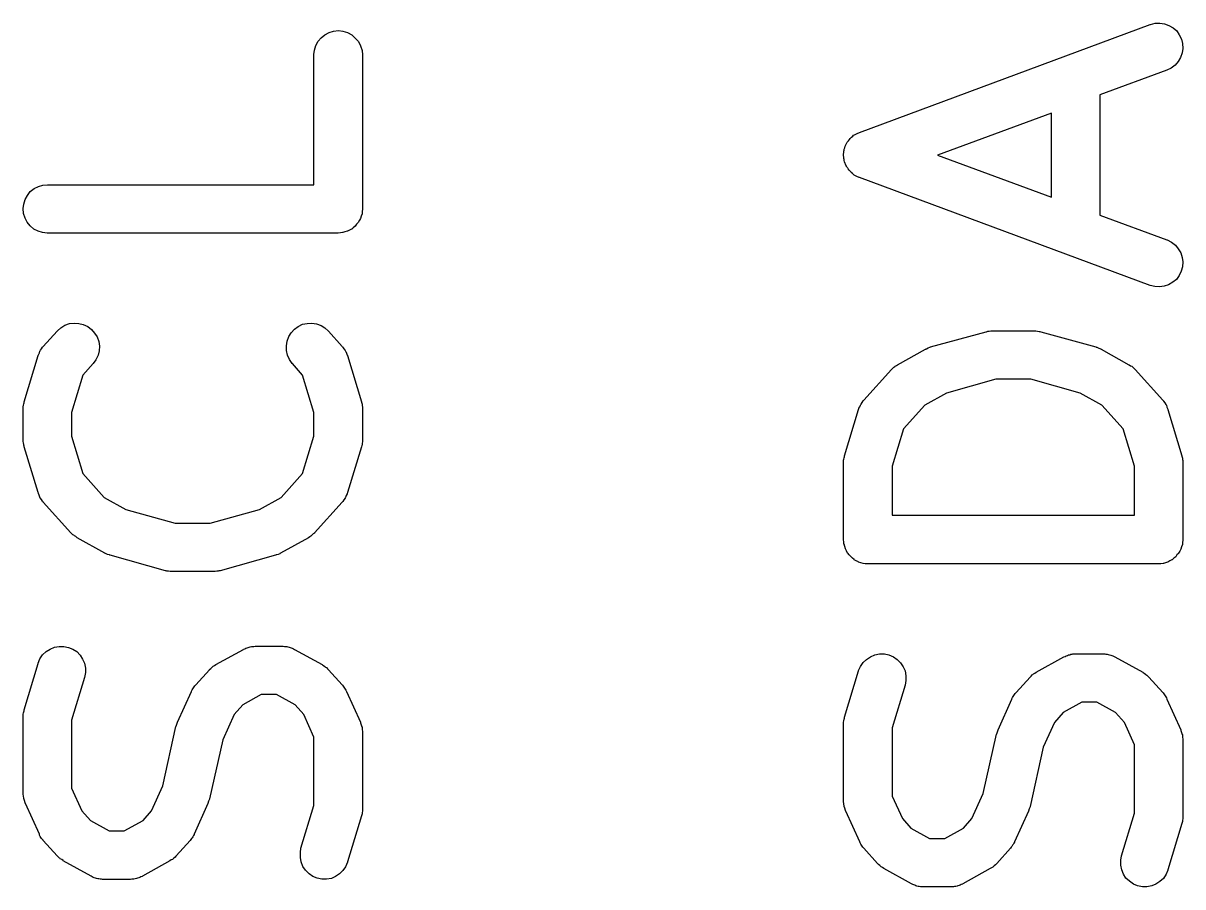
# Model space of a CAD drawing. Extents: x 195.1 to 235.6, y -142.5 to -103.4.
# Drawn here: x 225.892 to 229.482, y -106.165 to -103.492 of the extents above; entities that cross this region are included whole.
import ezdxf

# ---------------------------------------------------------------- set-up
doc = ezdxf.new("R2010")
doc.units = 0
doc.layers.add('BLACK', color=7, linetype='CONTINUOUS')

msp = doc.modelspace()

# ---------------------------------------------------------------- linework, layer by layer
at = {"layer": 'BLACK', "linetype": 'CONTINUOUS'}
for p, q in [((228.481, -103.83), (229.381, -103.496)), ((229.381, -103.496), (229.382, -103.496)), ((229.382, -103.496), (229.396, -103.492)), ((229.396, -103.492), (229.411, -103.492)), ((229.411, -103.492), (229.425, -103.494)), ((229.425, -103.494), (229.439, -103.499)), ((229.439, -103.499), (229.452, -103.506)), ((226.815, -103.537), (226.826, -103.528)), ((226.826, -103.528), (226.839, -103.521)), ((226.839, -103.521), (226.853, -103.517)), ((226.853, -103.517), (226.868, -103.515)), ((226.868, -103.515), (226.882, -103.517)), ((226.882, -103.517), (226.896, -103.521)), ((226.896, -103.521), (226.909, -103.528)), ((226.909, -103.528), (226.92, -103.538)), ((229.452, -103.506), (229.463, -103.516)), ((229.463, -103.516), (229.471, -103.528)), ((229.471, -103.528), (229.478, -103.541)), ((226.794, -103.575), (226.798, -103.561)), ((226.798, -103.561), (226.805, -103.548)), ((226.805, -103.548), (226.815, -103.537)), ((226.92, -103.538), (226.93, -103.549)), ((226.93, -103.549), (226.936, -103.562)), ((226.936, -103.562), (226.941, -103.576)), ((229.478, -103.541), (229.481, -103.555)), ((229.482, -103.57), (229.48, -103.584)), ((229.481, -103.555), (229.482, -103.57)), ((226.792, -103.589), (226.794, -103.575)), ((226.792, -103.59), (226.792, -103.589)), ((226.792, -103.992), (226.792, -103.59)), ((226.941, -103.576), (226.942, -103.59)), ((226.942, -103.59), (226.942, -104.067)), ((229.475, -103.598), (229.468, -103.611)), ((229.48, -103.584), (229.475, -103.598)), ((229.433, -103.637), (229.225, -103.714)), ((229.446, -103.631), (229.433, -103.637)), ((229.458, -103.622), (229.446, -103.631)), ((229.468, -103.611), (229.458, -103.622)), ((229.225, -103.714), (229.225, -104.086)), ((229.075, -103.77), (228.723, -103.9)), ((229.075, -104.03), (229.075, -103.77)), ((228.443, -103.86), (228.445, -103.858)), ((228.445, -103.858), (228.447, -103.856)), ((228.447, -103.856), (228.45, -103.852)), ((228.45, -103.852), (228.452, -103.849)), ((228.452, -103.849), (228.454, -103.847)), ((228.454, -103.847), (228.456, -103.845)), ((228.456, -103.845), (228.46, -103.842)), ((228.46, -103.842), (228.463, -103.839)), ((228.463, -103.839), (228.466, -103.838)), ((228.466, -103.838), (228.468, -103.836)), ((228.468, -103.836), (228.472, -103.834)), ((228.472, -103.834), (228.476, -103.832)), ((228.476, -103.832), (228.479, -103.831)), ((228.479, -103.831), (228.481, -103.83)), ((228.432, -103.897), (228.433, -103.892)), ((228.433, -103.888), (228.434, -103.885)), ((228.433, -103.892), (228.433, -103.888)), ((228.434, -103.882), (228.436, -103.878)), ((228.434, -103.885), (228.434, -103.882)), ((228.436, -103.878), (228.437, -103.873)), ((228.437, -103.873), (228.438, -103.871)), ((228.438, -103.871), (228.439, -103.868)), ((228.439, -103.868), (228.441, -103.864)), ((228.441, -103.864), (228.443, -103.86)), ((228.432, -103.899), (228.432, -103.897)), ((228.432, -103.902), (228.432, -103.899)), ((228.433, -103.907), (228.432, -103.902)), ((228.433, -103.911), (228.433, -103.907)), ((228.434, -103.914), (228.433, -103.911)), ((228.434, -103.917), (228.434, -103.914)), ((228.435, -103.921), (228.434, -103.917)), ((228.437, -103.926), (228.435, -103.921)), ((228.438, -103.928), (228.437, -103.926)), ((228.439, -103.931), (228.438, -103.928)), ((228.723, -103.9), (229.075, -104.03)), ((228.441, -103.935), (228.439, -103.931)), ((228.443, -103.939), (228.441, -103.935)), ((228.445, -103.941), (228.443, -103.939)), ((228.446, -103.943), (228.445, -103.941)), ((228.449, -103.947), (228.446, -103.943)), ((228.452, -103.95), (228.449, -103.947)), ((228.454, -103.952), (228.452, -103.95)), ((228.455, -103.954), (228.454, -103.952)), ((228.459, -103.957), (228.455, -103.954)), ((228.463, -103.96), (228.459, -103.957)), ((228.465, -103.962), (228.463, -103.96)), ((228.467, -103.963), (228.465, -103.962)), ((228.471, -103.965), (228.467, -103.963)), ((228.475, -103.968), (228.471, -103.965)), ((225.926, -104.004), (225.939, -103.997)), ((225.939, -103.997), (225.953, -103.993)), ((225.953, -103.993), (225.967, -103.992)), ((225.967, -103.992), (226.792, -103.992)), ((228.478, -103.969), (228.475, -103.968)), ((228.48, -103.97), (228.478, -103.969)), ((228.481, -103.97), (228.48, -103.97)), ((229.381, -104.304), (228.481, -103.97)), ((225.894, -104.052), (225.898, -104.038)), ((225.898, -104.038), (225.905, -104.025)), ((225.905, -104.025), (225.914, -104.013)), ((225.914, -104.013), (225.926, -104.004)), ((225.892, -104.066), (225.894, -104.052)), ((225.893, -104.081), (225.892, -104.066)), ((226.942, -104.068), (226.941, -104.075)), ((226.942, -104.067), (226.942, -104.067)), ((226.942, -104.067), (226.942, -104.067)), ((226.942, -104.067), (226.942, -104.067)), ((226.942, -104.067), (226.942, -104.068)), ((225.898, -104.095), (225.893, -104.081)), ((225.904, -104.108), (225.898, -104.095)), ((225.914, -104.119), (225.904, -104.108)), ((226.929, -104.109), (226.924, -104.114)), ((226.933, -104.102), (226.929, -104.109)), ((226.929, -104.109), (226.929, -104.109)), ((226.929, -104.109), (226.929, -104.109)), ((226.936, -104.096), (226.933, -104.102)), ((226.938, -104.089), (226.936, -104.096)), ((226.936, -104.096), (226.936, -104.096)), ((226.936, -104.096), (226.936, -104.096)), ((226.941, -104.082), (226.938, -104.089)), ((226.941, -104.075), (226.941, -104.082)), ((226.941, -104.082), (226.941, -104.082)), ((226.941, -104.082), (226.941, -104.082)), ((229.225, -104.086), (229.433, -104.163)), ((225.925, -104.129), (225.914, -104.119)), ((225.938, -104.136), (225.925, -104.129)), ((225.952, -104.14), (225.938, -104.136)), ((225.966, -104.142), (225.952, -104.14)), ((225.967, -104.142), (225.966, -104.142)), ((226.867, -104.142), (225.967, -104.142)), ((226.874, -104.141), (226.867, -104.142)), ((226.881, -104.14), (226.874, -104.141)), ((226.882, -104.14), (226.881, -104.14)), ((226.881, -104.14), (226.881, -104.14)), ((226.888, -104.138), (226.882, -104.14)), ((226.895, -104.136), (226.888, -104.138)), ((226.896, -104.136), (226.895, -104.136)), ((226.895, -104.136), (226.895, -104.136)), ((226.902, -104.133), (226.896, -104.136)), ((226.908, -104.129), (226.902, -104.133)), ((226.909, -104.129), (226.908, -104.129)), ((226.908, -104.129), (226.908, -104.129)), ((226.914, -104.125), (226.909, -104.129)), ((226.92, -104.12), (226.914, -104.125)), ((226.924, -104.114), (226.92, -104.12)), ((226.92, -104.12), (226.92, -104.12)), ((226.92, -104.12), (226.92, -104.12)), ((229.433, -104.163), (229.434, -104.163)), ((229.434, -104.163), (229.447, -104.17)), ((229.447, -104.17), (229.459, -104.179)), ((229.459, -104.179), (229.468, -104.19)), ((229.468, -104.19), (229.476, -104.203)), ((229.476, -104.203), (229.48, -104.217)), ((229.48, -104.217), (229.482, -104.231)), ((229.481, -104.246), (229.477, -104.26)), ((229.482, -104.231), (229.481, -104.246)), ((229.462, -104.285), (229.451, -104.294)), ((229.471, -104.273), (229.462, -104.285)), ((229.477, -104.26), (229.471, -104.273)), ((229.395, -104.307), (229.381, -104.304)), ((229.41, -104.308), (229.395, -104.307)), ((229.424, -104.306), (229.41, -104.308)), ((229.438, -104.302), (229.424, -104.306)), ((229.451, -104.294), (229.438, -104.302)), ((226.009, -104.435), (226.021, -104.427)), ((226.021, -104.427), (226.035, -104.422)), ((226.035, -104.422), (226.05, -104.42)), ((226.05, -104.42), (226.064, -104.421)), ((226.064, -104.421), (226.078, -104.425)), ((226.078, -104.425), (226.092, -104.431)), ((226.092, -104.431), (226.103, -104.44)), ((226.732, -104.439), (226.743, -104.431)), ((226.743, -104.431), (226.757, -104.424)), ((226.757, -104.424), (226.771, -104.421)), ((226.771, -104.421), (226.786, -104.42)), ((226.786, -104.42), (226.8, -104.423)), ((226.8, -104.423), (226.814, -104.428)), ((226.814, -104.428), (226.826, -104.435)), ((225.954, -104.493), (225.997, -104.445)), ((225.997, -104.445), (225.998, -104.444)), ((225.998, -104.444), (226.009, -104.435)), ((226.103, -104.44), (226.113, -104.451)), ((226.113, -104.451), (226.121, -104.463)), ((226.121, -104.463), (226.126, -104.477)), ((226.709, -104.476), (226.714, -104.462)), ((226.714, -104.462), (226.722, -104.45)), ((226.722, -104.45), (226.732, -104.439)), ((226.826, -104.435), (226.837, -104.445)), ((226.837, -104.445), (226.88, -104.493)), ((228.701, -104.494), (228.873, -104.447)), ((228.873, -104.447), (228.874, -104.447)), ((228.874, -104.447), (228.876, -104.446)), ((228.876, -104.446), (228.878, -104.445)), ((228.878, -104.445), (228.883, -104.445)), ((228.883, -104.445), (228.888, -104.444)), ((228.888, -104.444), (228.891, -104.444)), ((228.891, -104.444), (228.893, -104.444)), ((228.893, -104.444), (229.021, -104.444)), ((229.021, -104.444), (229.022, -104.444)), ((229.022, -104.444), (229.025, -104.444)), ((229.025, -104.444), (229.027, -104.444)), ((229.027, -104.444), (229.032, -104.445)), ((229.032, -104.445), (229.037, -104.446)), ((229.037, -104.446), (229.039, -104.446)), ((229.039, -104.446), (229.042, -104.447)), ((229.042, -104.447), (229.213, -104.494)), ((225.945, -104.506), (225.946, -104.504)), ((225.946, -104.504), (225.949, -104.5)), ((225.949, -104.5), (225.952, -104.495)), ((225.952, -104.495), (225.953, -104.494)), ((225.953, -104.494), (225.954, -104.493)), ((226.126, -104.477), (226.128, -104.492)), ((226.128, -104.492), (226.127, -104.506)), ((226.707, -104.491), (226.709, -104.476)), ((226.707, -104.505), (226.707, -104.491)), ((226.88, -104.493), (226.881, -104.493)), ((226.881, -104.493), (226.882, -104.495)), ((226.882, -104.495), (226.882, -104.496)), ((226.882, -104.496), (226.886, -104.501)), ((226.886, -104.501), (226.889, -104.505)), ((228.599, -104.549), (228.685, -104.501)), ((228.685, -104.501), (228.686, -104.501)), ((228.686, -104.501), (228.687, -104.5)), ((228.687, -104.5), (228.688, -104.5)), ((228.688, -104.5), (228.694, -104.497)), ((228.694, -104.497), (228.699, -104.495)), ((228.699, -104.495), (228.7, -104.495)), ((228.7, -104.495), (228.701, -104.494)), ((229.213, -104.494), (229.214, -104.495)), ((229.214, -104.495), (229.215, -104.495)), ((229.215, -104.495), (229.216, -104.495)), ((229.216, -104.495), (229.222, -104.498)), ((229.222, -104.498), (229.228, -104.5)), ((229.228, -104.5), (229.228, -104.501)), ((229.228, -104.501), (229.229, -104.501)), ((229.229, -104.501), (229.315, -104.549)), ((225.895, -104.664), (225.938, -104.521)), ((225.938, -104.52), (225.939, -104.519)), ((225.938, -104.521), (225.938, -104.52)), ((225.939, -104.518), (225.942, -104.512)), ((225.939, -104.519), (225.939, -104.518)), ((225.942, -104.512), (225.944, -104.507)), ((225.944, -104.507), (225.945, -104.506)), ((226.117, -104.534), (226.109, -104.545)), ((226.124, -104.52), (226.117, -104.534)), ((226.127, -104.506), (226.124, -104.52)), ((226.71, -104.519), (226.707, -104.505)), ((226.716, -104.533), (226.71, -104.519)), ((226.725, -104.545), (226.716, -104.533)), ((226.889, -104.505), (226.89, -104.507)), ((226.89, -104.507), (226.891, -104.508)), ((226.891, -104.508), (226.893, -104.513)), ((226.893, -104.513), (226.895, -104.519)), ((226.895, -104.519), (226.896, -104.52)), ((226.896, -104.52), (226.896, -104.521)), ((226.896, -104.521), (226.939, -104.664)), ((226.109, -104.545), (226.077, -104.581)), ((226.726, -104.545), (226.725, -104.545)), ((226.757, -104.581), (226.726, -104.545)), ((228.494, -104.659), (228.58, -104.564)), ((228.58, -104.564), (228.581, -104.563)), ((228.581, -104.563), (228.584, -104.56)), ((228.584, -104.56), (228.587, -104.557)), ((228.587, -104.557), (228.59, -104.555)), ((228.59, -104.555), (228.592, -104.554)), ((228.592, -104.554), (228.596, -104.551)), ((228.596, -104.551), (228.599, -104.549)), ((229.315, -104.549), (229.316, -104.549)), ((229.316, -104.549), (229.32, -104.552)), ((229.32, -104.552), (229.324, -104.554)), ((229.324, -104.554), (229.326, -104.556)), ((229.326, -104.556), (229.328, -104.558)), ((229.328, -104.558), (229.331, -104.561)), ((229.331, -104.561), (229.334, -104.564)), ((229.334, -104.564), (229.42, -104.659)), ((226.077, -104.581), (226.042, -104.697)), ((226.792, -104.697), (226.757, -104.581)), ((228.903, -104.594), (228.75, -104.637)), ((229.011, -104.594), (228.903, -104.594)), ((229.164, -104.637), (229.011, -104.594)), ((228.75, -104.637), (228.683, -104.674)), ((229.231, -104.674), (229.164, -104.637)), ((225.892, -104.679), (225.893, -104.674)), ((225.892, -104.682), (225.892, -104.679)), ((225.892, -104.685), (225.892, -104.682)), ((225.893, -104.674), (225.894, -104.67)), ((225.894, -104.67), (225.895, -104.667)), ((225.895, -104.667), (225.895, -104.664)), ((226.939, -104.664), (226.939, -104.665)), ((226.939, -104.665), (226.94, -104.668)), ((226.94, -104.668), (226.941, -104.671)), ((226.941, -104.671), (226.941, -104.675)), ((226.941, -104.675), (226.942, -104.68)), ((226.942, -104.68), (226.942, -104.683)), ((226.942, -104.683), (226.942, -104.686)), ((228.479, -104.684), (228.482, -104.679)), ((228.479, -104.686), (228.479, -104.684)), ((228.482, -104.679), (228.484, -104.674)), ((228.484, -104.674), (228.485, -104.672)), ((228.485, -104.672), (228.486, -104.671)), ((228.486, -104.671), (228.489, -104.666)), ((228.489, -104.666), (228.492, -104.661)), ((228.492, -104.661), (228.493, -104.66)), ((228.493, -104.66), (228.494, -104.659)), ((228.683, -104.674), (228.617, -104.747)), ((229.297, -104.747), (229.231, -104.674)), ((229.42, -104.659), (229.421, -104.66)), ((229.421, -104.66), (229.422, -104.661)), ((229.422, -104.661), (229.422, -104.662)), ((229.422, -104.662), (229.426, -104.667)), ((229.426, -104.667), (229.429, -104.672)), ((229.429, -104.672), (229.43, -104.673)), ((229.43, -104.673), (229.431, -104.674)), ((229.431, -104.674), (229.433, -104.68)), ((229.433, -104.68), (229.435, -104.685)), ((225.892, -104.686), (225.892, -104.685)), ((225.892, -104.781), (225.892, -104.686)), ((226.042, -104.697), (226.042, -104.77)), ((226.792, -104.77), (226.792, -104.697)), ((226.942, -104.686), (226.942, -104.781)), ((228.435, -104.831), (228.478, -104.688)), ((228.478, -104.687), (228.479, -104.686)), ((228.478, -104.688), (228.478, -104.687)), ((229.435, -104.685), (229.436, -104.687)), ((229.436, -104.687), (229.436, -104.688)), ((229.436, -104.688), (229.479, -104.831)), ((228.617, -104.747), (228.582, -104.863)), ((229.332, -104.863), (229.297, -104.747)), ((225.892, -104.784), (225.892, -104.781)), ((225.892, -104.787), (225.892, -104.784)), ((225.893, -104.791), (225.892, -104.787)), ((225.894, -104.796), (225.893, -104.791)), ((226.042, -104.77), (226.077, -104.886)), ((226.757, -104.886), (226.792, -104.77)), ((226.942, -104.788), (226.941, -104.792)), ((226.941, -104.792), (226.941, -104.797)), ((226.942, -104.781), (226.942, -104.782)), ((226.942, -104.782), (226.942, -104.785)), ((226.942, -104.785), (226.942, -104.788)), ((225.894, -104.798), (225.894, -104.796)), ((225.895, -104.801), (225.894, -104.798)), ((225.895, -104.803), (225.895, -104.801)), ((225.938, -104.945), (225.895, -104.803)), ((226.939, -104.803), (226.896, -104.945)), ((226.94, -104.799), (226.939, -104.803)), ((226.941, -104.797), (226.94, -104.799)), ((228.432, -104.845), (228.433, -104.841)), ((228.432, -104.848), (228.432, -104.845)), ((228.432, -104.851), (228.432, -104.848)), ((228.432, -104.852), (228.432, -104.851)), ((228.432, -105.09), (228.432, -104.852)), ((228.433, -104.841), (228.434, -104.837)), ((228.434, -104.837), (228.435, -104.834)), ((228.435, -104.834), (228.435, -104.831)), ((228.582, -104.863), (228.582, -105.015)), ((229.332, -105.015), (229.332, -104.863)), ((229.479, -104.831), (229.479, -104.832)), ((229.479, -104.832), (229.48, -104.835)), ((229.48, -104.835), (229.481, -104.838)), ((229.481, -104.838), (229.481, -104.842)), ((229.481, -104.842), (229.482, -104.846)), ((229.482, -104.846), (229.482, -104.849)), ((229.482, -104.849), (229.482, -104.852)), ((229.482, -104.852), (229.482, -105.09)), ((226.077, -104.886), (226.143, -104.96)), ((226.691, -104.96), (226.757, -104.886)), ((225.939, -104.947), (225.938, -104.945)), ((225.939, -104.948), (225.939, -104.947)), ((225.941, -104.953), (225.939, -104.948)), ((225.944, -104.959), (225.941, -104.953)), ((225.944, -104.96), (225.944, -104.959)), ((225.945, -104.961), (225.944, -104.96)), ((225.949, -104.966), (225.945, -104.961)), ((225.952, -104.971), (225.949, -104.966)), ((225.953, -104.972), (225.952, -104.971)), ((226.143, -104.96), (226.21, -104.997)), ((226.624, -104.997), (226.691, -104.96)), ((226.885, -104.967), (226.882, -104.972)), ((226.889, -104.962), (226.885, -104.967)), ((226.89, -104.96), (226.889, -104.961)), ((226.889, -104.961), (226.889, -104.962)), ((226.892, -104.954), (226.89, -104.96)), ((226.895, -104.949), (226.892, -104.954)), ((226.896, -104.946), (226.895, -104.948)), ((226.895, -104.948), (226.895, -104.949)), ((226.896, -104.945), (226.896, -104.946)), ((225.954, -104.973), (225.953, -104.972)), ((225.954, -104.974), (225.954, -104.973)), ((226.04, -105.069), (225.954, -104.974)), ((226.21, -104.997), (226.363, -105.039)), ((226.471, -105.039), (226.624, -104.997)), ((226.88, -104.974), (226.794, -105.069)), ((226.881, -104.973), (226.88, -104.974)), ((226.882, -104.972), (226.881, -104.973)), ((226.363, -105.039), (226.471, -105.039)), ((228.582, -105.015), (229.332, -105.015)), ((226.043, -105.072), (226.04, -105.069)), ((226.046, -105.076), (226.043, -105.072)), ((226.049, -105.077), (226.046, -105.076)), ((226.051, -105.079), (226.049, -105.077)), ((226.055, -105.081), (226.051, -105.079)), ((226.785, -105.078), (226.783, -105.08)), ((226.787, -105.076), (226.785, -105.078)), ((226.79, -105.073), (226.787, -105.076)), ((226.794, -105.07), (226.79, -105.073)), ((226.794, -105.069), (226.794, -105.07)), ((226.058, -105.084), (226.055, -105.081)), ((226.059, -105.085), (226.058, -105.084)), ((226.145, -105.132), (226.059, -105.085)), ((226.775, -105.085), (226.689, -105.132)), ((226.779, -105.082), (226.775, -105.085)), ((226.783, -105.08), (226.779, -105.082)), ((228.433, -105.098), (228.432, -105.09)), ((228.433, -105.105), (228.433, -105.098)), ((228.434, -105.105), (228.433, -105.105)), ((228.436, -105.112), (228.434, -105.105)), ((228.434, -105.105), (228.434, -105.105)), ((228.438, -105.119), (228.436, -105.112)), ((229.478, -105.113), (229.476, -105.12)), ((229.481, -105.106), (229.478, -105.113)), ((229.482, -105.092), (229.481, -105.099)), ((229.481, -105.099), (229.481, -105.106)), ((229.481, -105.106), (229.481, -105.106)), ((229.481, -105.106), (229.481, -105.106)), ((229.482, -105.09), (229.482, -105.091)), ((229.482, -105.091), (229.482, -105.091)), ((229.482, -105.091), (229.482, -105.091)), ((229.482, -105.091), (229.482, -105.092)), ((226.146, -105.133), (226.145, -105.132)), ((226.147, -105.133), (226.146, -105.133)), ((226.153, -105.136), (226.147, -105.133)), ((226.158, -105.138), (226.153, -105.136)), ((226.159, -105.138), (226.158, -105.138)), ((226.16, -105.139), (226.159, -105.138)), ((226.161, -105.139), (226.16, -105.139)), ((226.333, -105.187), (226.161, -105.139)), ((226.673, -105.139), (226.502, -105.187)), ((226.674, -105.139), (226.673, -105.139)), ((226.675, -105.138), (226.674, -105.139)), ((226.681, -105.136), (226.675, -105.138)), ((226.687, -105.134), (226.681, -105.136)), ((226.688, -105.133), (226.687, -105.133)), ((226.687, -105.133), (226.687, -105.134)), ((226.689, -105.132), (226.688, -105.133)), ((228.441, -105.125), (228.438, -105.119)), ((228.438, -105.119), (228.438, -105.119)), ((228.438, -105.119), (228.438, -105.119)), ((228.444, -105.132), (228.441, -105.125)), ((228.445, -105.132), (228.444, -105.132)), ((228.449, -105.137), (228.445, -105.132)), ((228.445, -105.132), (228.445, -105.132)), ((228.454, -105.143), (228.449, -105.137)), ((228.459, -105.148), (228.454, -105.143)), ((228.454, -105.143), (228.454, -105.143)), ((228.454, -105.143), (228.454, -105.143)), ((228.465, -105.152), (228.459, -105.148)), ((229.454, -105.148), (229.449, -105.153)), ((229.46, -105.144), (229.454, -105.148)), ((229.464, -105.138), (229.46, -105.144)), ((229.46, -105.144), (229.46, -105.144)), ((229.46, -105.144), (229.46, -105.144)), ((229.469, -105.133), (229.464, -105.138)), ((229.473, -105.126), (229.469, -105.132)), ((229.469, -105.132), (229.469, -105.133)), ((229.469, -105.133), (229.469, -105.133)), ((229.476, -105.12), (229.473, -105.126)), ((229.476, -105.12), (229.476, -105.12)), ((229.476, -105.12), (229.476, -105.12)), ((226.335, -105.187), (226.333, -105.187)), ((226.337, -105.188), (226.335, -105.187)), ((226.498, -105.187), (226.496, -105.188)), ((226.5, -105.187), (226.498, -105.187)), ((226.502, -105.187), (226.5, -105.187)), ((228.465, -105.153), (228.465, -105.152)), ((228.465, -105.152), (228.465, -105.152)), ((228.471, -105.156), (228.465, -105.153)), ((228.478, -105.159), (228.471, -105.156)), ((228.478, -105.16), (228.478, -105.159)), ((228.478, -105.159), (228.478, -105.159)), ((228.485, -105.162), (228.478, -105.16)), ((228.492, -105.164), (228.485, -105.162)), ((228.499, -105.165), (228.492, -105.164)), ((228.492, -105.164), (228.492, -105.164)), ((228.492, -105.164), (228.492, -105.164)), ((228.506, -105.165), (228.499, -105.165)), ((228.507, -105.165), (228.506, -105.165)), ((229.407, -105.165), (228.507, -105.165)), ((228.507, -105.165), (228.507, -105.165)), ((228.507, -105.165), (228.507, -105.165)), ((228.507, -105.165), (228.507, -105.165)), ((229.414, -105.165), (229.407, -105.165)), ((229.421, -105.164), (229.414, -105.165)), ((229.422, -105.164), (229.421, -105.164)), ((229.421, -105.164), (229.421, -105.164)), ((229.428, -105.162), (229.422, -105.164)), ((229.435, -105.16), (229.428, -105.162)), ((229.436, -105.16), (229.435, -105.16)), ((229.435, -105.16), (229.435, -105.16)), ((229.442, -105.156), (229.436, -105.16)), ((229.448, -105.153), (229.442, -105.156)), ((229.449, -105.153), (229.448, -105.153)), ((229.448, -105.153), (229.448, -105.153)), ((226.342, -105.188), (226.337, -105.188)), ((226.347, -105.189), (226.342, -105.188)), ((226.35, -105.189), (226.347, -105.189)), ((226.352, -105.189), (226.35, -105.189)), ((226.353, -105.189), (226.352, -105.189)), ((226.481, -105.189), (226.353, -105.189)), ((226.484, -105.189), (226.481, -105.189)), ((226.486, -105.189), (226.484, -105.189)), ((226.491, -105.188), (226.486, -105.189)), ((226.496, -105.188), (226.491, -105.188)), ((225.952, -105.447), (225.963, -105.437)), ((225.963, -105.437), (225.975, -105.429)), ((225.975, -105.429), (225.989, -105.423)), ((225.989, -105.423), (226.003, -105.421)), ((226.003, -105.421), (226.018, -105.421)), ((226.018, -105.421), (226.032, -105.424)), ((226.032, -105.424), (226.046, -105.429)), ((226.046, -105.429), (226.058, -105.437)), ((226.058, -105.437), (226.068, -105.448)), ((226.488, -105.477), (226.574, -105.43)), ((226.574, -105.429), (226.578, -105.428)), ((226.574, -105.43), (226.574, -105.429)), ((226.578, -105.428), (226.581, -105.426)), ((226.581, -105.426), (226.585, -105.425)), ((226.585, -105.425), (226.588, -105.424)), ((226.588, -105.424), (226.592, -105.423)), ((226.592, -105.423), (226.595, -105.422)), ((226.595, -105.422), (226.599, -105.421)), ((226.599, -105.421), (226.602, -105.421)), ((226.602, -105.421), (226.606, -105.421)), ((226.606, -105.421), (226.61, -105.42)), ((226.61, -105.42), (226.696, -105.42)), ((226.696, -105.42), (226.697, -105.42)), ((226.697, -105.42), (226.701, -105.421)), ((226.701, -105.421), (226.704, -105.421)), ((226.704, -105.421), (226.708, -105.421)), ((226.708, -105.421), (226.711, -105.422)), ((226.711, -105.422), (226.715, -105.423)), ((226.715, -105.423), (226.719, -105.424)), ((226.719, -105.424), (226.722, -105.425)), ((226.722, -105.425), (226.725, -105.426)), ((226.725, -105.426), (226.729, -105.428)), ((226.729, -105.428), (226.732, -105.43)), ((226.732, -105.43), (226.818, -105.477)), ((225.895, -105.617), (225.938, -105.474)), ((225.938, -105.473), (225.944, -105.459)), ((225.938, -105.474), (225.938, -105.473)), ((225.944, -105.459), (225.952, -105.447)), ((226.068, -105.448), (226.076, -105.46)), ((226.076, -105.46), (226.082, -105.473)), ((226.082, -105.473), (226.085, -105.488)), ((228.484, -105.483), (228.492, -105.471)), ((228.492, -105.471), (228.503, -105.461)), ((228.503, -105.461), (228.515, -105.453)), ((228.515, -105.453), (228.529, -105.447)), ((228.529, -105.447), (228.543, -105.444)), ((228.543, -105.444), (228.558, -105.444)), ((228.558, -105.444), (228.572, -105.447)), ((228.572, -105.447), (228.586, -105.453)), ((228.586, -105.453), (228.598, -105.461)), ((228.598, -105.461), (228.608, -105.472)), ((228.608, -105.472), (228.616, -105.484)), ((229.028, -105.501), (229.114, -105.453)), ((229.114, -105.453), (229.118, -105.452)), ((229.114, -105.453), (229.114, -105.453)), ((229.118, -105.452), (229.121, -105.45)), ((229.121, -105.45), (229.125, -105.449)), ((229.125, -105.449), (229.128, -105.447)), ((229.128, -105.447), (229.132, -105.447)), ((229.132, -105.447), (229.135, -105.445)), ((229.135, -105.445), (229.139, -105.445)), ((229.139, -105.445), (229.142, -105.444)), ((229.142, -105.444), (229.146, -105.444)), ((229.146, -105.444), (229.15, -105.444)), ((229.15, -105.444), (229.236, -105.444)), ((229.236, -105.444), (229.237, -105.444)), ((229.237, -105.444), (229.241, -105.444)), ((229.241, -105.444), (229.244, -105.445)), ((229.244, -105.445), (229.248, -105.445)), ((229.248, -105.445), (229.251, -105.446)), ((229.251, -105.446), (229.255, -105.447)), ((229.255, -105.447), (229.259, -105.448)), ((229.259, -105.448), (229.262, -105.449)), ((229.262, -105.449), (229.265, -105.45)), ((229.265, -105.45), (229.269, -105.452)), ((229.269, -105.452), (229.272, -105.453)), ((229.272, -105.453), (229.358, -105.501)), ((226.085, -105.502), (226.082, -105.517)), ((226.085, -105.488), (226.085, -105.502)), ((226.426, -105.54), (226.469, -105.493)), ((226.469, -105.492), (226.473, -105.489)), ((226.469, -105.493), (226.469, -105.492)), ((226.473, -105.489), (226.476, -105.486)), ((226.476, -105.486), (226.478, -105.484)), ((226.478, -105.484), (226.48, -105.482)), ((226.48, -105.482), (226.484, -105.48)), ((226.484, -105.48), (226.488, -105.477)), ((226.818, -105.477), (226.819, -105.478)), ((226.819, -105.478), (226.822, -105.48)), ((226.822, -105.48), (226.826, -105.483)), ((226.826, -105.483), (226.828, -105.485)), ((226.828, -105.485), (226.831, -105.486)), ((226.831, -105.486), (226.834, -105.49)), ((226.834, -105.49), (226.837, -105.493)), ((226.837, -105.493), (226.88, -105.54)), ((228.435, -105.64), (228.478, -105.497)), ((228.478, -105.496), (228.484, -105.483)), ((228.478, -105.497), (228.478, -105.496)), ((228.616, -105.484), (228.622, -105.497)), ((228.622, -105.497), (228.625, -105.512)), ((229.013, -105.513), (229.016, -105.509)), ((229.016, -105.509), (229.018, -105.508)), ((229.018, -105.508), (229.02, -105.506)), ((229.02, -105.506), (229.024, -105.504)), ((229.024, -105.504), (229.028, -105.501)), ((229.358, -105.501), (229.359, -105.502)), ((229.359, -105.502), (229.362, -105.504)), ((229.362, -105.504), (229.366, -105.507)), ((229.366, -105.507), (229.368, -105.508)), ((229.368, -105.508), (229.371, -105.51)), ((229.371, -105.51), (229.374, -105.513)), ((226.082, -105.517), (226.042, -105.649)), ((226.419, -105.549), (226.421, -105.546)), ((226.421, -105.546), (226.423, -105.543)), ((226.423, -105.543), (226.426, -105.54)), ((226.88, -105.54), (226.881, -105.541)), ((226.881, -105.541), (226.883, -105.544)), ((226.883, -105.544), (226.885, -105.547)), ((228.622, -105.541), (228.582, -105.673)), ((228.625, -105.526), (228.622, -105.541)), ((228.625, -105.512), (228.625, -105.526)), ((228.966, -105.564), (229.009, -105.516)), ((229.009, -105.516), (229.013, -105.513)), ((229.009, -105.516), (229.009, -105.516)), ((229.374, -105.513), (229.377, -105.516)), ((229.377, -105.516), (229.42, -105.564)), ((226.37, -105.655), (226.413, -105.56)), ((226.413, -105.559), (226.415, -105.555)), ((226.413, -105.56), (226.413, -105.559)), ((226.415, -105.555), (226.417, -105.552)), ((226.417, -105.552), (226.419, -105.549)), ((226.629, -105.57), (226.572, -105.602)), ((226.676, -105.57), (226.629, -105.57)), ((226.734, -105.602), (226.676, -105.57)), ((226.885, -105.547), (226.887, -105.55)), ((226.887, -105.55), (226.889, -105.553)), ((226.889, -105.553), (226.891, -105.556)), ((226.891, -105.556), (226.893, -105.56)), ((226.893, -105.56), (226.936, -105.655)), ((228.953, -105.583), (228.955, -105.579)), ((228.955, -105.579), (228.957, -105.576)), ((228.957, -105.576), (228.959, -105.573)), ((228.959, -105.573), (228.961, -105.57)), ((228.961, -105.57), (228.963, -105.567)), ((228.963, -105.567), (228.966, -105.564)), ((229.42, -105.564), (229.421, -105.565)), ((229.421, -105.565), (229.423, -105.568)), ((229.423, -105.568), (229.425, -105.571)), ((229.425, -105.571), (229.427, -105.574)), ((229.427, -105.574), (229.429, -105.577)), ((229.429, -105.577), (229.431, -105.58)), ((229.431, -105.58), (229.433, -105.584)), ((225.895, -105.62), (225.895, -105.617)), ((226.572, -105.602), (226.545, -105.632)), ((226.761, -105.632), (226.734, -105.602)), ((228.91, -105.679), (228.953, -105.584)), ((228.953, -105.584), (228.953, -105.583)), ((229.169, -105.594), (229.112, -105.626)), ((229.216, -105.594), (229.169, -105.594)), ((229.274, -105.626), (229.216, -105.594)), ((229.433, -105.584), (229.476, -105.679)), ((225.892, -105.631), (225.893, -105.627)), ((225.892, -105.634), (225.892, -105.631)), ((225.892, -105.637), (225.892, -105.634)), ((225.892, -105.638), (225.892, -105.637)), ((225.892, -105.876), (225.892, -105.638)), ((225.893, -105.627), (225.894, -105.623)), ((225.894, -105.623), (225.895, -105.62)), ((226.042, -105.649), (226.042, -105.86)), ((226.545, -105.632), (226.51, -105.71)), ((226.792, -105.702), (226.761, -105.632)), ((228.432, -105.655), (228.433, -105.651)), ((228.433, -105.651), (228.434, -105.646)), ((228.434, -105.646), (228.435, -105.643)), ((228.435, -105.643), (228.435, -105.64)), ((229.112, -105.626), (229.085, -105.656)), ((229.301, -105.656), (229.274, -105.626)), ((226.324, -105.852), (226.365, -105.669)), ((226.365, -105.669), (226.365, -105.669)), ((226.365, -105.669), (226.366, -105.669)), ((226.366, -105.668), (226.368, -105.662)), ((226.366, -105.669), (226.366, -105.668)), ((226.366, -105.669), (226.366, -105.669)), ((226.368, -105.662), (226.37, -105.655)), ((226.936, -105.655), (226.936, -105.656)), ((226.936, -105.656), (226.936, -105.657)), ((226.936, -105.657), (226.936, -105.657)), ((226.936, -105.657), (226.938, -105.664)), ((226.938, -105.664), (226.94, -105.67)), ((226.94, -105.67), (226.941, -105.67)), ((226.941, -105.67), (226.941, -105.671)), ((226.941, -105.671), (226.941, -105.678)), ((226.941, -105.678), (226.942, -105.684)), ((226.942, -105.684), (226.942, -105.685)), ((226.942, -105.685), (226.942, -105.686)), ((226.942, -105.686), (226.942, -105.924)), ((228.432, -105.658), (228.432, -105.655)), ((228.432, -105.661), (228.432, -105.658)), ((228.432, -105.662), (228.432, -105.661)), ((228.432, -105.9), (228.432, -105.662)), ((228.582, -105.673), (228.582, -105.884)), ((228.906, -105.692), (228.908, -105.685)), ((228.908, -105.685), (228.91, -105.679)), ((229.085, -105.656), (229.05, -105.733)), ((229.332, -105.726), (229.301, -105.656)), ((229.476, -105.679), (229.476, -105.68)), ((229.476, -105.68), (229.476, -105.68)), ((229.476, -105.68), (229.476, -105.681)), ((229.476, -105.681), (229.478, -105.687)), ((229.478, -105.687), (229.48, -105.694)), ((226.51, -105.71), (226.469, -105.893)), ((226.792, -105.913), (226.792, -105.702)), ((228.864, -105.876), (228.905, -105.693)), ((228.905, -105.693), (228.905, -105.693)), ((228.905, -105.693), (228.906, -105.693)), ((228.906, -105.693), (228.906, -105.692)), ((228.906, -105.693), (228.906, -105.693)), ((229.48, -105.694), (229.481, -105.694)), ((229.481, -105.694), (229.481, -105.695)), ((229.481, -105.695), (229.481, -105.702)), ((229.481, -105.702), (229.482, -105.708)), ((229.482, -105.708), (229.482, -105.709)), ((229.482, -105.709), (229.482, -105.71)), ((229.482, -105.71), (229.482, -105.948)), ((229.05, -105.733), (229.009, -105.916)), ((229.332, -105.937), (229.332, -105.726)), ((226.042, -105.86), (226.074, -105.93)), ((226.289, -105.93), (226.324, -105.852)), ((225.892, -105.877), (225.892, -105.876)), ((225.892, -105.878), (225.892, -105.877)), ((225.893, -105.884), (225.892, -105.878)), ((225.894, -105.891), (225.893, -105.884)), ((225.894, -105.892), (225.894, -105.891)), ((225.894, -105.891), (225.894, -105.891)), ((225.896, -105.898), (225.894, -105.892)), ((225.898, -105.905), (225.896, -105.898)), ((225.898, -105.906), (225.898, -105.905)), ((225.898, -105.905), (225.898, -105.905)), ((226.466, -105.9), (226.464, -105.907)), ((226.469, -105.894), (226.466, -105.9)), ((226.469, -105.893), (226.469, -105.893)), ((226.469, -105.893), (226.469, -105.893)), ((226.469, -105.893), (226.469, -105.893)), ((226.469, -105.893), (226.469, -105.894)), ((228.432, -105.901), (228.432, -105.9)), ((228.433, -105.908), (228.432, -105.901)), ((228.432, -105.901), (228.432, -105.901)), ((228.582, -105.884), (228.614, -105.954)), ((228.829, -105.954), (228.864, -105.876)), ((225.899, -105.907), (225.898, -105.906)), ((225.942, -106.002), (225.899, -105.907)), ((226.074, -105.93), (226.1, -105.96)), ((226.263, -105.96), (226.289, -105.93)), ((226.464, -105.907), (226.421, -106.002)), ((226.752, -106.045), (226.792, -105.913)), ((226.941, -105.939), (226.94, -105.942)), ((226.942, -105.931), (226.941, -105.935)), ((226.941, -105.935), (226.941, -105.939)), ((226.942, -105.924), (226.942, -105.925)), ((226.942, -105.925), (226.942, -105.928)), ((226.942, -105.928), (226.942, -105.931)), ((228.434, -105.915), (228.433, -105.908)), ((228.434, -105.916), (228.434, -105.915)), ((228.434, -105.915), (228.434, -105.915)), ((228.436, -105.922), (228.434, -105.916)), ((228.438, -105.929), (228.436, -105.922)), ((228.438, -105.93), (228.438, -105.929)), ((228.438, -105.929), (228.438, -105.929)), ((228.439, -105.931), (228.438, -105.93)), ((228.482, -106.026), (228.439, -105.931)), ((229.004, -105.931), (228.961, -106.026)), ((229.006, -105.924), (229.004, -105.931)), ((229.009, -105.917), (229.006, -105.924)), ((229.009, -105.916), (229.009, -105.917)), ((229.009, -105.917), (229.009, -105.917)), ((229.009, -105.917), (229.009, -105.917)), ((229.009, -105.917), (229.009, -105.917)), ((229.292, -106.069), (229.332, -105.937)), ((226.1, -105.96), (226.158, -105.992)), ((226.205, -105.992), (226.263, -105.96)), ((226.939, -105.945), (226.896, -106.088)), ((226.94, -105.942), (226.939, -105.945)), ((228.614, -105.954), (228.64, -105.983)), ((228.803, -105.983), (228.829, -105.954)), ((229.479, -105.969), (229.436, -106.112)), ((229.48, -105.966), (229.479, -105.969)), ((229.481, -105.963), (229.48, -105.966)), ((229.482, -105.955), (229.481, -105.959)), ((229.481, -105.959), (229.481, -105.963)), ((229.482, -105.948), (229.482, -105.949)), ((229.482, -105.949), (229.482, -105.952)), ((229.482, -105.952), (229.482, -105.955)), ((225.943, -106.005), (225.942, -106.002)), ((225.945, -106.009), (225.943, -106.005)), ((225.947, -106.012), (225.945, -106.009)), ((225.949, -106.015), (225.947, -106.012)), ((226.158, -105.992), (226.205, -105.992)), ((226.417, -106.01), (226.415, -106.013)), ((226.419, -106.006), (226.417, -106.01)), ((226.421, -106.003), (226.419, -106.006)), ((226.421, -106.002), (226.421, -106.003)), ((228.64, -105.983), (228.698, -106.015)), ((228.745, -106.015), (228.803, -105.983)), ((225.951, -106.018), (225.949, -106.015)), ((225.954, -106.021), (225.951, -106.018)), ((225.954, -106.022), (225.954, -106.021)), ((225.997, -106.069), (225.954, -106.022)), ((226.409, -106.022), (226.366, -106.069)), ((226.411, -106.019), (226.409, -106.022)), ((226.413, -106.016), (226.411, -106.019)), ((226.415, -106.013), (226.413, -106.016)), ((226.75, -106.059), (226.752, -106.045)), ((228.483, -106.029), (228.482, -106.026)), ((228.485, -106.033), (228.483, -106.029)), ((228.487, -106.036), (228.485, -106.033)), ((228.489, -106.039), (228.487, -106.036)), ((228.491, -106.042), (228.489, -106.039)), ((228.494, -106.045), (228.491, -106.042)), ((228.537, -106.093), (228.494, -106.045)), ((228.494, -106.045), (228.494, -106.045)), ((228.698, -106.015), (228.745, -106.015)), ((228.949, -106.045), (228.906, -106.093)), ((228.951, -106.042), (228.949, -106.045)), ((228.953, -106.04), (228.951, -106.042)), ((228.955, -106.036), (228.953, -106.04)), ((228.957, -106.034), (228.955, -106.036)), ((228.959, -106.03), (228.957, -106.034)), ((228.961, -106.027), (228.959, -106.03)), ((228.961, -106.026), (228.961, -106.027)), ((226, -106.072), (225.997, -106.069)), ((226.004, -106.076), (226, -106.072)), ((226.006, -106.077), (226.004, -106.076)), ((226.008, -106.079), (226.006, -106.077)), ((226.012, -106.081), (226.008, -106.079)), ((226.016, -106.084), (226.012, -106.081)), ((226.016, -106.085), (226.016, -106.084)), ((226.35, -106.082), (226.346, -106.085)), ((226.354, -106.08), (226.35, -106.082)), ((226.356, -106.078), (226.354, -106.08)), ((226.358, -106.076), (226.356, -106.078)), ((226.362, -106.073), (226.358, -106.076)), ((226.365, -106.07), (226.362, -106.073)), ((226.366, -106.069), (226.365, -106.07)), ((226.75, -106.074), (226.75, -106.059)), ((226.753, -106.088), (226.75, -106.074)), ((229.29, -106.083), (229.292, -106.069)), ((229.29, -106.098), (229.29, -106.083)), ((226.102, -106.132), (226.016, -106.085)), ((226.346, -106.085), (226.261, -106.132)), ((226.758, -106.102), (226.753, -106.088)), ((226.766, -106.114), (226.758, -106.102)), ((226.777, -106.125), (226.766, -106.114)), ((226.882, -106.115), (226.871, -106.125)), ((226.89, -106.103), (226.882, -106.115)), ((226.896, -106.089), (226.89, -106.103)), ((226.896, -106.088), (226.896, -106.089)), ((228.54, -106.096), (228.537, -106.093)), ((228.544, -106.099), (228.54, -106.096)), ((228.546, -106.101), (228.544, -106.099)), ((228.548, -106.103), (228.546, -106.101)), ((228.552, -106.105), (228.548, -106.103)), ((228.556, -106.108), (228.552, -106.105)), ((228.642, -106.156), (228.556, -106.108)), ((228.556, -106.108), (228.556, -106.108)), ((228.886, -106.108), (228.801, -106.156)), ((228.89, -106.106), (228.886, -106.108)), ((228.894, -106.104), (228.89, -106.106)), ((228.896, -106.102), (228.894, -106.104)), ((228.898, -106.1), (228.896, -106.102)), ((228.902, -106.097), (228.898, -106.1)), ((228.905, -106.094), (228.902, -106.097)), ((228.906, -106.093), (228.905, -106.094)), ((229.293, -106.112), (229.29, -106.098)), ((229.298, -106.126), (229.293, -106.112)), ((229.436, -106.113), (229.43, -106.126)), ((229.436, -106.112), (229.436, -106.113)), ((226.106, -106.134), (226.102, -106.132)), ((226.109, -106.136), (226.106, -106.134)), ((226.112, -106.137), (226.109, -106.136)), ((226.116, -106.138), (226.112, -106.137)), ((226.119, -106.139), (226.116, -106.138)), ((226.123, -106.14), (226.119, -106.139)), ((226.126, -106.14), (226.123, -106.14)), ((226.13, -106.141), (226.126, -106.14)), ((226.134, -106.141), (226.13, -106.141)), ((226.138, -106.142), (226.134, -106.141)), ((226.139, -106.142), (226.138, -106.142)), ((226.224, -106.142), (226.139, -106.142)), ((226.228, -106.141), (226.224, -106.142)), ((226.232, -106.141), (226.228, -106.141)), ((226.235, -106.141), (226.232, -106.141)), ((226.239, -106.14), (226.235, -106.141)), ((226.243, -106.139), (226.239, -106.14)), ((226.246, -106.138), (226.243, -106.139)), ((226.25, -106.137), (226.246, -106.138)), ((226.253, -106.136), (226.25, -106.137)), ((226.256, -106.134), (226.253, -106.136)), ((226.26, -106.133), (226.256, -106.134)), ((226.261, -106.132), (226.26, -106.133)), ((226.789, -106.133), (226.777, -106.125)), ((226.802, -106.138), (226.789, -106.133)), ((226.817, -106.141), (226.802, -106.138)), ((226.831, -106.141), (226.817, -106.141)), ((226.846, -106.139), (226.831, -106.141)), ((226.859, -106.133), (226.846, -106.139)), ((226.871, -106.125), (226.859, -106.133)), ((228.646, -106.158), (228.642, -106.156)), ((228.801, -106.156), (228.8, -106.157)), ((229.306, -106.138), (229.298, -106.126)), ((229.317, -106.148), (229.306, -106.138)), ((229.329, -106.157), (229.317, -106.148)), ((229.411, -106.149), (229.399, -106.157)), ((229.422, -106.139), (229.411, -106.149)), ((229.43, -106.126), (229.422, -106.139)), ((228.649, -106.159), (228.646, -106.158)), ((228.652, -106.16), (228.649, -106.159)), ((228.656, -106.162), (228.652, -106.16)), ((228.659, -106.163), (228.656, -106.162)), ((228.663, -106.164), (228.659, -106.163)), ((228.666, -106.164), (228.663, -106.164)), ((228.67, -106.165), (228.666, -106.164)), ((228.674, -106.165), (228.67, -106.165)), ((228.678, -106.165), (228.674, -106.165)), ((228.679, -106.165), (228.678, -106.165)), ((228.764, -106.165), (228.679, -106.165)), ((228.768, -106.165), (228.764, -106.165)), ((228.772, -106.165), (228.768, -106.165)), ((228.775, -106.164), (228.772, -106.165)), ((228.779, -106.164), (228.775, -106.164)), ((228.783, -106.163), (228.779, -106.164)), ((228.786, -106.162), (228.783, -106.163)), ((228.79, -106.161), (228.786, -106.162)), ((228.793, -106.16), (228.79, -106.161)), ((228.796, -106.158), (228.793, -106.16)), ((228.8, -106.157), (228.796, -106.158)), ((229.342, -106.162), (229.329, -106.157)), ((229.357, -106.165), (229.342, -106.162)), ((229.371, -106.165), (229.357, -106.165)), ((229.386, -106.162), (229.371, -106.165)), ((229.399, -106.157), (229.386, -106.162))]:
    msp.add_line(p, q, dxfattribs=at)

doc.saveas('drawing.dxf')
